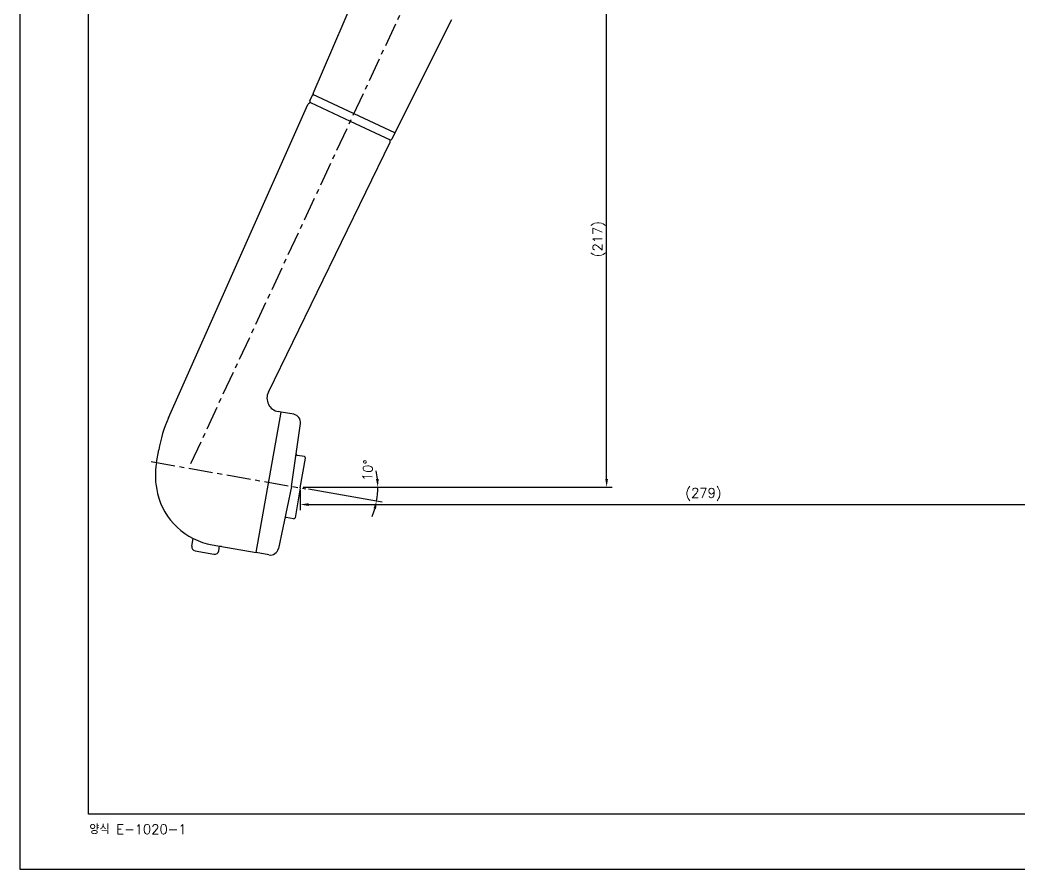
# Model space of a CAD drawing. Extents: x 26988 to 27829, y -7342 to -6748.
# Drawn here: x 26988.4 to 27352.5, y -7342.2 to -7033 of the extents above; entities that cross this region are included whole.
import ezdxf

# ---------------------------------------------------------------- set-up
doc = ezdxf.new("R2010")
doc.units = 0
doc.header["$LTSCALE"] = 7
doc.header["$MEASUREMENT"] = 0
doc.linetypes.add('CENTER', pattern=[2, 1.25, -0.25, 0.25, -0.25])
doc.layers.get('0').update_dxf_attribs({"color": 2, "linetype": 'CONTINUOUS'})
for name, color, linetype in [('00_COMPONENTS', 7, 'CONTINUOUS'), ('CL', 1, 'CENTER'), ('D', 2, 'CONTINUOUS'), ('DWG', 7, 'CONTINUOUS'), ('TXT', 4, 'CONTINUOUS')]:
    doc.layers.add(name, color=color, linetype=linetype)
doc.styles.add('GHS', font='romans', dxfattribs={"bigfont": 'ghs'})

# ---------------------------------------------------------------- blocks, each defined once
blk = doc.blocks.new('BORDER')
for p, q in [((0, 1), (0, 0)), ((0, 0), (1, 0))]:
    blk.add_line(p, q)

msp = doc.modelspace()

# ---------------------------------------------------------------- linework, layer by layer
at = {"layer": '00_COMPONENTS', "color": 7, "linetype": 'Continuous'}
for p, q in [((27094.02, -7062.41), (27095.07, -7060.14)), ((27125.03, -7074.11), (27095.07, -7060.14)), ((27127.32, -7069.44), (27123.93, -7076.35))]:
    msp.add_line(p, q, dxfattribs=at)
for centre, start, end in [((27094.47, -7062.62), 155, 245), ((27095.73, -7059.89), 156.7183, 245.0004), ((27123.47, -7076.14), 245, 335)]:
    msp.add_arc(centre, 0.5, start, end, dxfattribs=at)
at = {"layer": 'CL'}
for p, q in [((27131.16, -7021.8), (27049.82, -7196.24)), ((27036.18, -7193.83), (27092.51, -7203.76))]:
    msp.add_line(p, q, dxfattribs=at)
at = {"layer": 'CL', "color": 7, "linetype": 'CENTER'}
for p, q in [((27092.05, -7192), (27089.46, -7191.55)), ((27088.06, -7214.66), (27085.46, -7214.2))]:
    msp.add_line(p, q, dxfattribs=at)
at = {"layer": 'D', "ltscale": 0.6}
for p, q in [((27202.19, -7200.17), (27202.19, -6989.51)), ((27090.55, -7204.17), (27090.55, -7211.47)), ((27091.55, -7203.17), (27204.19, -7203.17)), ((27093.5, -7203.69), (27120.33, -7208.42)), ((27093.55, -7209.47), (27369.47, -7209.47))]:
    msp.add_line(p, q, dxfattribs=at)
at = {"layer": 'D', "color": 7, "linetype": 'Continuous'}
for centre, start, end in [((27089.54, -7191.05), 172, 260), ((27091.96, -7192.5), 350, 80), ((27085.38, -7214.69), 80, 168), ((27088.14, -7214.16), 260, 350)]:
    msp.add_arc(centre, 0.5, start, end, dxfattribs=at)
at = {"layer": 'D', "ltscale": 0.6}
for start, end in [(6.0879, 12.1759), (350, 0), (337.8241, 343.9121)]:
    msp.add_arc((27090.55, -7203.17), 28.25, start, end, dxfattribs=at)
for points in [[(27119.13, -7200.15), (27118.13, -7200.2), (27118.79, -7203.17)], [(27201.69, -7200.17), (27202.69, -7200.17), (27202.19, -7203.17)], [(27117.2, -7210.89), (27118.17, -7211.11), (27118.36, -7208.08)], [(27093.55, -7208.97), (27093.55, -7209.97), (27090.55, -7209.47)]]:
    msp.add_solid(points, dxfattribs=at)
at = {"layer": 'DWG'}
for p, q in [((27095.27, -7059.69), (27113.05, -7018.37)), ((27145.68, -7032.96), (27127.32, -7069.44)), ((27145.68, -7032.96), (27145.68, -7032.96)), ((27094.26, -7063.07), (27108.76, -7069.83)), ((27042.53, -7177.92), (27093.35, -7063.77)), ((27108.76, -7069.84), (27123.26, -7076.59)), ((27078.91, -7168.49), (27123.28, -7077.51)), ((27074.51, -7226.99), (27083.54, -7175.78)), ((27038.15, -7194.18), (27038.96, -7189.58)), ((27058.46, -7224.16), (27074.51, -7226.99))]:
    msp.add_line(p, q, dxfattribs=at)
at = {"layer": 'DWG', "linetype": 'Continuous'}
for p, q in [((27083.54, -7175.78), (27082.54, -7175.6)), ((27088.15, -7176.59), (27083.54, -7175.78)), ((27087.38, -7202.86), (27082.57, -7225.47)), ((27050.97, -7224.58), (27051.46, -7221.82)), ((27052.19, -7226.32), (27059.08, -7227.53)), ((27060.82, -7226.32), (27061.14, -7224.49)), ((27061.54, -7224.51), (27061.51, -7224.7)), ((27079.12, -7227.8), (27074.51, -7226.99))]:
    msp.add_line(p, q, dxfattribs=at)
at = {"layer": 'DWG', "color": 7, "linetype": 'Continuous'}
for p, q in [((27087.38, -7202.86), (27090.6, -7179.96)), ((27090.55, -7203.42), (27092.46, -7192.58)), ((27090.55, -7203.42), (27088.63, -7214.25))]:
    msp.add_line(p, q, dxfattribs=at)
at = {"layer": 'DWG'}
for centre, radius, start, end in [((27094.27, -7064.18), 1, 65.0003, 156.0003), ((27122.56, -7077.16), 0.8, 334.0003, 65.0003), ((27083.4, -7170.68), 5, 154.0003, 260), ((27088.2, -7198.26), 50, 156.0003, 170), ((27065.24, -7198.95), 27.5, 170, 193.5782), ((27062.81, -7199.54), 25, 193.5782, 260)]:
    msp.add_arc(centre, radius, start, end, dxfattribs=at)
at = {"layer": 'DWG', "linetype": 'Continuous'}
for centre, radius, start, end in [((27087.63, -7179.55), 3, 352, 80), ((27052.45, -7224.84), 1.5, 170, 260), ((27059.34, -7226.06), 1.5, 260, 350), ((27079.64, -7224.85), 3, 260, 348)]:
    msp.add_arc(centre, radius, start, end, dxfattribs=at)
at = {"layer": 'TXT'}
for p, q in [((27013.39, -7322.23), (27013.39, -6768.23)), ((27799.39, -7322.23), (27013.39, -7322.23))]:
    msp.add_line(p, q, dxfattribs=at)

# ---------------------------------------------------------------- block references
at = {"xscale": 841, "yscale": 594, "zscale": 841}
msp.add_blockref('BORDER', (26988.39, -7342.23), dxfattribs=at)

# ---------------------------------------------------------------- texts
at = {"layer": 'D', "ltscale": 0.6, "char_height": 3.5, "attachment_point": 5, "style": 'GHS'}
for s, insert, rotation in [('\\A1;(217)', (27199.44, -7112.8), 90), ('\\A1;10°', (27115.12, -7197.01), 85.9643)]:
    msp.add_mtext(s, dxfattribs=dict(at, insert=insert, rotation=rotation))
at = {"layer": 'D', "ltscale": 0.6, "insert": (27237.47, -7205.8), "char_height": 3.5, "attachment_point": 5, "style": 'GHS'}
msp.add_mtext('\\A1;(279)', dxfattribs=at)
at = {"layer": 'DWG', "style": 'GHS'}
msp.add_text('양식 E-1020-1', height=3.5, dxfattribs=at).set_placement((27013.66, -7329.51))

doc.saveas('drawing.dxf')
